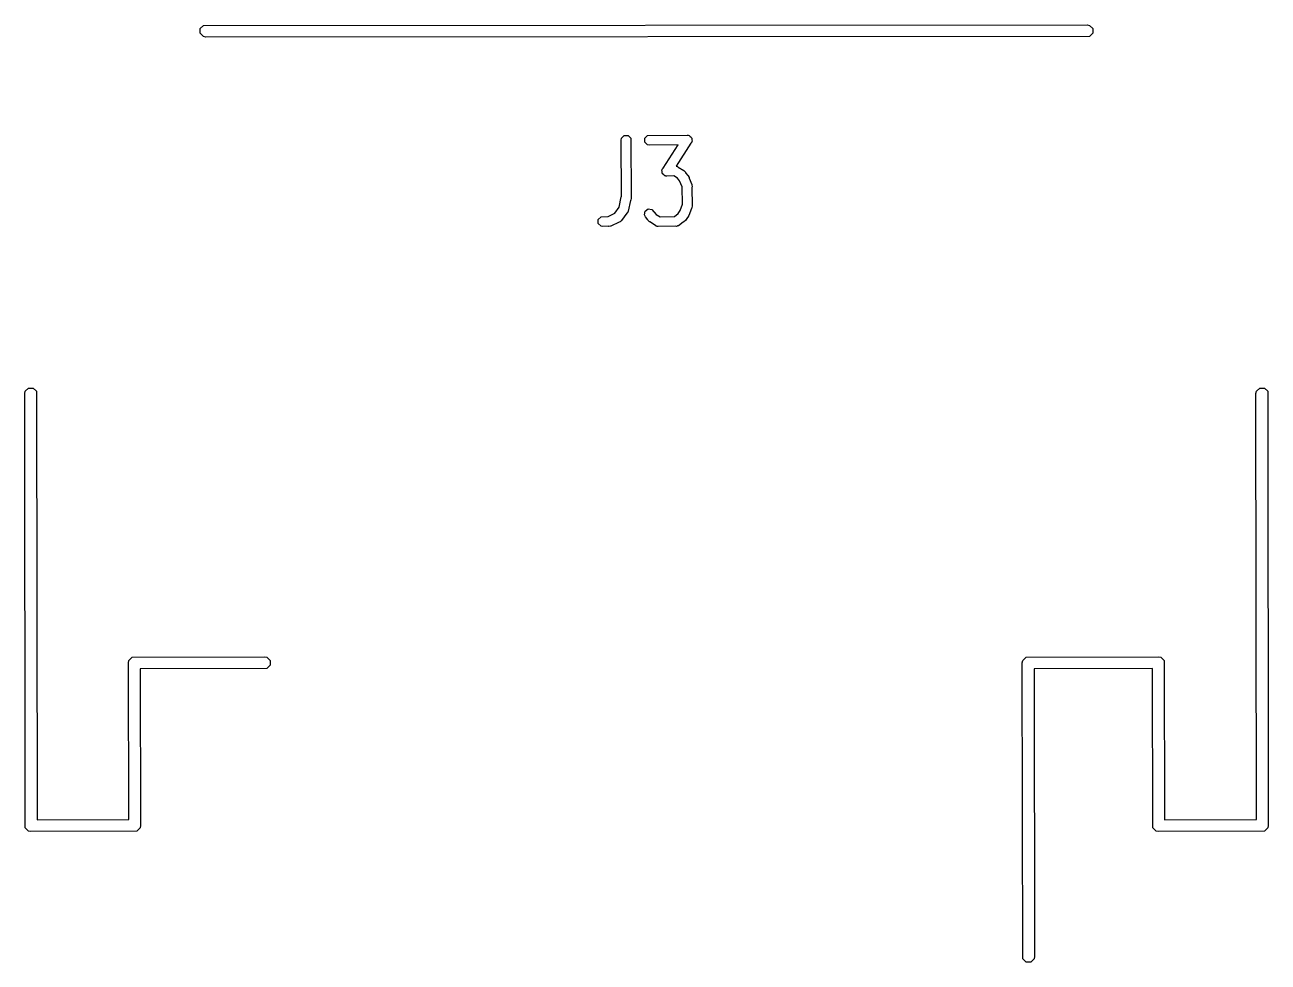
# Model space of a CAD drawing. Extents: x 124 to 187.4, y -113.2 to -74.
# Drawn here: x 124.56 to 136.8, y -83.2 to -73.97 of the extents above; entities that cross this region are included whole.
import ezdxf

# ---------------------------------------------------------------- set-up
doc = ezdxf.new("R2010")
doc.units = 0
doc.layers.add('BLACK', color=7, linetype='CONTINUOUS')

msp = doc.modelspace()

# ---------------------------------------------------------------- linework, layer by layer
at = {"layer": 'BLACK', "linetype": 'CONTINUOUS'}
for p, q in [((126.282067, -74.007039), (126.314539, -73.974567)), ((126.282067, -74.052961), (126.282067, -74.007039)), ((126.314539, -73.974567), (135.0175, -73.97)), ((135.0175, -73.97), (135.040461, -73.974567)), ((135.040461, -73.974567), (135.072933, -74.007039)), ((135.072933, -74.007039), (135.072933, -74.052961)), ((126.314539, -74.085433), (126.282067, -74.052961)), ((126.3375, -74.09), (126.314539, -74.085433)), ((135.040461, -74.085433), (126.3375, -74.09)), ((135.072933, -74.052961), (135.040461, -74.085433)), ((130.427499, -75.104895), (130.431305, -75.085761)), ((130.431075, -75.659787), (130.427499, -75.104895)), ((130.431305, -75.085761), (130.458365, -75.058701)), ((130.458365, -75.058701), (130.496633, -75.058701)), ((130.496633, -75.058701), (130.523693, -75.085761)), ((130.523693, -75.085761), (130.527499, -75.676323)), ((130.659877, -75.085761), (130.686937, -75.058701)), ((130.659877, -75.124029), (130.659877, -75.085761)), ((130.686937, -75.151089), (130.659877, -75.124029)), ((130.686937, -75.058701), (131.077499, -75.054895)), ((130.706071, -75.154895), (130.686937, -75.151089)), ((130.987736, -75.15215), (130.706071, -75.154895)), ((130.840694, -75.381133), (130.987736, -75.15215)), ((131.114303, -75.133418), (130.968366, -75.360681)), ((131.077499, -75.054895), (131.084442, -75.056276)), ((131.084442, -75.056276), (131.086847, -75.055777)), ((131.086847, -75.055777), (131.088984, -75.057179)), ((131.088984, -75.057179), (131.096633, -75.058701)), ((131.096633, -75.058701), (131.106809, -75.068877)), ((131.106809, -75.068877), (131.118841, -75.076773)), ((131.123693, -75.124029), (131.114303, -75.133418)), ((131.118841, -75.076773), (131.119924, -75.081992)), ((131.119924, -75.081992), (131.123693, -75.085761)), ((131.123693, -75.085761), (131.123693, -75.100153)), ((131.123693, -75.100153), (131.126617, -75.114243)), ((131.126617, -75.114243), (131.123693, -75.118796)), ((131.123693, -75.118796), (131.123693, -75.124029)), ((130.828381, -75.400309), (130.831305, -75.395755)), ((130.831305, -75.390523), (130.840694, -75.381133)), ((130.831305, -75.395755), (130.831305, -75.390523)), ((130.968366, -75.360681), (130.970462, -75.361098)), ((130.970462, -75.361098), (130.972917, -75.360608)), ((130.972917, -75.360608), (130.975323, -75.362065)), ((130.975323, -75.362065), (130.982348, -75.363463)), ((130.982348, -75.363463), (130.989598, -75.370713)), ((130.989598, -75.370713), (131.045722, -75.404713)), ((130.831305, -75.414398), (130.828381, -75.400309)), ((130.831305, -75.428791), (130.831305, -75.414398)), ((130.835073, -75.432559), (130.831305, -75.428791)), ((130.836157, -75.437779), (130.835073, -75.432559)), ((130.848188, -75.445674), (130.836157, -75.437779)), ((130.858365, -75.455851), (130.848188, -75.445674)), ((130.866013, -75.457372), (130.858365, -75.455851)), ((130.868151, -75.458775), (130.866013, -75.457372)), ((130.870555, -75.458275), (130.868151, -75.458775)), ((130.877499, -75.459657), (130.870555, -75.458275)), ((130.945278, -75.457196), (130.877499, -75.459657)), ((130.981554, -75.479172), (130.945278, -75.457196)), ((131.002238, -75.503706), (130.981554, -75.479172)), ((131.027536, -75.564112), (131.002238, -75.503706)), ((131.045722, -75.404713), (131.045832, -75.404729)), ((131.045832, -75.404729), (131.045919, -75.404833)), ((131.045919, -75.404833), (131.048092, -75.406149)), ((131.048092, -75.406149), (131.061901, -75.41993)), ((131.061901, -75.41993), (131.062912, -75.424989)), ((131.062912, -75.424989), (131.085428, -75.451696)), ((131.085428, -75.451696), (131.085463, -75.451712)), ((131.085463, -75.451712), (131.085483, -75.451761)), ((131.085483, -75.451761), (131.088928, -75.455847)), ((131.088928, -75.455847), (131.097364, -75.473438)), ((131.097364, -75.473438), (131.096651, -75.478426)), ((131.096651, -75.478426), (131.123627, -75.542838)), ((131.030641, -75.735084), (131.027536, -75.564112)), ((131.123627, -75.542838), (131.123693, -75.542904)), ((131.123693, -75.542904), (131.123694, -75.542998)), ((131.123694, -75.542998), (131.124316, -75.544482)), ((131.12747, -75.563734), (131.124201, -75.570924)), ((131.124201, -75.570924), (131.127468, -75.750813)), ((131.124316, -75.544482), (131.12747, -75.563734)), ((130.364125, -75.824678), (130.407158, -75.763139)), ((130.407158, -75.763139), (130.428992, -75.664197)), ((130.428992, -75.664197), (130.431075, -75.659787)), ((130.520375, -75.698774), (130.497435, -75.802736)), ((130.523693, -75.695457), (130.520375, -75.698774)), ((130.527499, -75.676323), (130.523693, -75.695457)), ((131.009733, -75.797982), (131.030641, -75.735084)), ((131.127499, -75.752514), (131.123693, -75.771648)), ((131.127468, -75.750813), (131.12747, -75.750818)), ((131.12747, -75.750818), (131.127468, -75.750823)), ((131.127468, -75.750823), (131.127499, -75.752514)), ((130.202734, -75.885761), (130.229794, -75.858701)), ((130.202734, -75.924029), (130.202734, -75.885761)), ((130.229794, -75.858701), (130.301395, -75.855128)), ((130.301395, -75.855128), (130.364125, -75.824678)), ((130.482425, -75.82438), (130.431785, -75.8968)), ((130.489102, -75.820375), (130.482425, -75.82438)), ((130.497172, -75.803292), (130.489102, -75.820375)), ((130.497364, -75.803018), (130.497172, -75.803292)), ((130.497435, -75.802736), (130.497349, -75.802916)), ((130.497349, -75.802916), (130.497364, -75.803018)), ((130.657635, -75.841112), (130.663048, -75.803228)), ((130.66607, -75.858703), (130.657635, -75.841112)), ((130.663048, -75.803228), (130.693663, -75.780268)), ((130.692086, -75.889563), (130.66607, -75.858703)), ((130.693663, -75.780268), (130.731547, -75.785681)), ((130.731547, -75.785681), (130.773444, -75.835379)), ((130.773444, -75.835379), (130.810687, -75.857941)), ((130.810687, -75.857941), (130.951688, -75.855125)), ((130.951688, -75.855125), (130.990093, -75.827045)), ((130.990093, -75.827045), (131.008927, -75.798705)), ((131.008927, -75.798705), (131.009733, -75.797982)), ((131.081828, -75.86449), (131.061942, -75.894414)), ((131.085462, -75.862839), (131.081828, -75.86449)), ((131.095745, -75.84626), (131.085462, -75.862839)), ((131.118979, -75.776361), (131.095745, -75.84626)), ((131.123693, -75.771648), (131.118979, -75.776361)), ((130.229794, -75.951089), (130.202734, -75.924029)), ((130.248928, -75.954895), (130.229794, -75.951089)), ((130.300675, -75.952312), (130.248928, -75.954895)), ((130.307347, -75.954879), (130.300675, -75.952312)), ((130.323848, -75.951156), (130.307347, -75.954879)), ((130.325205, -75.951089), (130.323848, -75.951156)), ((130.325512, -75.950781), (130.325205, -75.951089)), ((130.326378, -75.950586), (130.325512, -75.950781)), ((130.40747, -75.911222), (130.326378, -75.950586)), ((130.41726, -75.909824), (130.40747, -75.911222)), ((130.425414, -75.902511), (130.41726, -75.909824)), ((130.428031, -75.901242), (130.425414, -75.902511)), ((130.428662, -75.899599), (130.428031, -75.901242)), ((130.431785, -75.8968), (130.428662, -75.899599)), ((130.693098, -75.894622), (130.692086, -75.889563)), ((130.706907, -75.908403), (130.693098, -75.894622)), ((130.709077, -75.909717), (130.706907, -75.908403)), ((130.709166, -75.909823), (130.709077, -75.909717)), ((130.709277, -75.909838), (130.709166, -75.909823)), ((130.7654, -75.943838), (130.709277, -75.909838)), ((130.772651, -75.951089), (130.7654, -75.943838)), ((130.779675, -75.952486), (130.772651, -75.951089)), ((130.782082, -75.953944), (130.779675, -75.952486)), ((130.784536, -75.953453), (130.782082, -75.953944)), ((130.791785, -75.954895), (130.784536, -75.953453)), ((130.960794, -75.951519), (130.791785, -75.954895)), ((130.972917, -75.953944), (130.960794, -75.951519)), ((130.979703, -75.951141), (130.972917, -75.953944)), ((130.982348, -75.951089), (130.979703, -75.951141)), ((130.984118, -75.949318), (130.982348, -75.951089)), ((130.990949, -75.946498), (130.984118, -75.949318)), ((131.039963, -75.910661), (130.990949, -75.946498)), ((131.045833, -75.909823), (131.039963, -75.910661)), ((131.060358, -75.896799), (131.045833, -75.909823)), ((131.061713, -75.894758), (131.060358, -75.896799)), ((131.061901, -75.894622), (131.061713, -75.894758)), ((131.061942, -75.894414), (131.061901, -75.894622)), ((124.5575, -77.6), (124.562067, -77.577039)), ((124.562067, -81.872961), (124.5575, -77.6)), ((124.562067, -77.577039), (124.594539, -77.544567)), ((124.594539, -77.544567), (124.640461, -77.544567)), ((124.640461, -77.544567), (124.672933, -77.577039)), ((124.672933, -77.577039), (124.67744, -81.794203)), ((136.6775, -77.6), (136.682067, -77.577039)), ((136.681978, -81.790243), (136.6775, -77.6)), ((136.682067, -77.577039), (136.714539, -77.544567)), ((136.714539, -77.544567), (136.760461, -77.544567)), ((136.760461, -77.544567), (136.792933, -77.577039)), ((136.792933, -77.577039), (136.7975, -81.85)), ((125.5775, -80.25), (125.582067, -80.227039)), ((125.581834, -81.790243), (125.5775, -80.25)), ((125.582067, -80.227039), (125.614539, -80.194567)), ((125.614539, -80.194567), (126.9175, -80.19)), ((126.9175, -80.19), (126.940461, -80.194567)), ((126.940461, -80.194567), (126.972933, -80.227039)), ((126.972933, -80.272961), (126.940461, -80.305433)), ((126.972933, -80.227039), (126.972933, -80.272961)), ((134.3775, -80.25), (134.382067, -80.227039)), ((134.382067, -83.162961), (134.3775, -80.25)), ((134.382067, -80.227039), (134.414539, -80.194567)), ((134.414539, -80.194567), (135.7175, -80.19)), ((135.7175, -80.19), (135.740461, -80.194567)), ((135.740461, -80.194567), (135.772933, -80.227039)), ((135.772933, -80.227039), (135.777342, -81.794204)), ((126.940461, -80.305433), (125.693165, -80.309804)), ((125.693165, -80.309804), (125.6975, -81.85)), ((135.657656, -80.305723), (134.493062, -80.309805)), ((134.493062, -80.309805), (134.4975, -83.14)), ((135.662067, -81.872961), (135.657656, -80.305723)), ((124.594539, -81.905433), (124.562067, -81.872961)), ((124.67744, -81.794203), (125.581834, -81.790243)), ((125.692933, -81.872961), (125.660461, -81.905433)), ((125.6975, -81.85), (125.692933, -81.872961)), ((135.694539, -81.905433), (135.662067, -81.872961)), ((135.777342, -81.794204), (136.681978, -81.790243)), ((136.792933, -81.872961), (136.760461, -81.905433)), ((136.7975, -81.85), (136.792933, -81.872961)), ((124.6175, -81.91), (124.594539, -81.905433)), ((125.660461, -81.905433), (124.6175, -81.91)), ((135.7175, -81.91), (135.694539, -81.905433)), ((136.760461, -81.905433), (135.7175, -81.91)), ((134.414539, -83.195433), (134.382067, -83.162961)), ((134.460461, -83.195433), (134.414539, -83.195433)), ((134.492933, -83.162961), (134.460461, -83.195433)), ((134.4975, -83.14), (134.492933, -83.162961))]:
    msp.add_line(p, q, dxfattribs=at)

doc.saveas('drawing.dxf')
